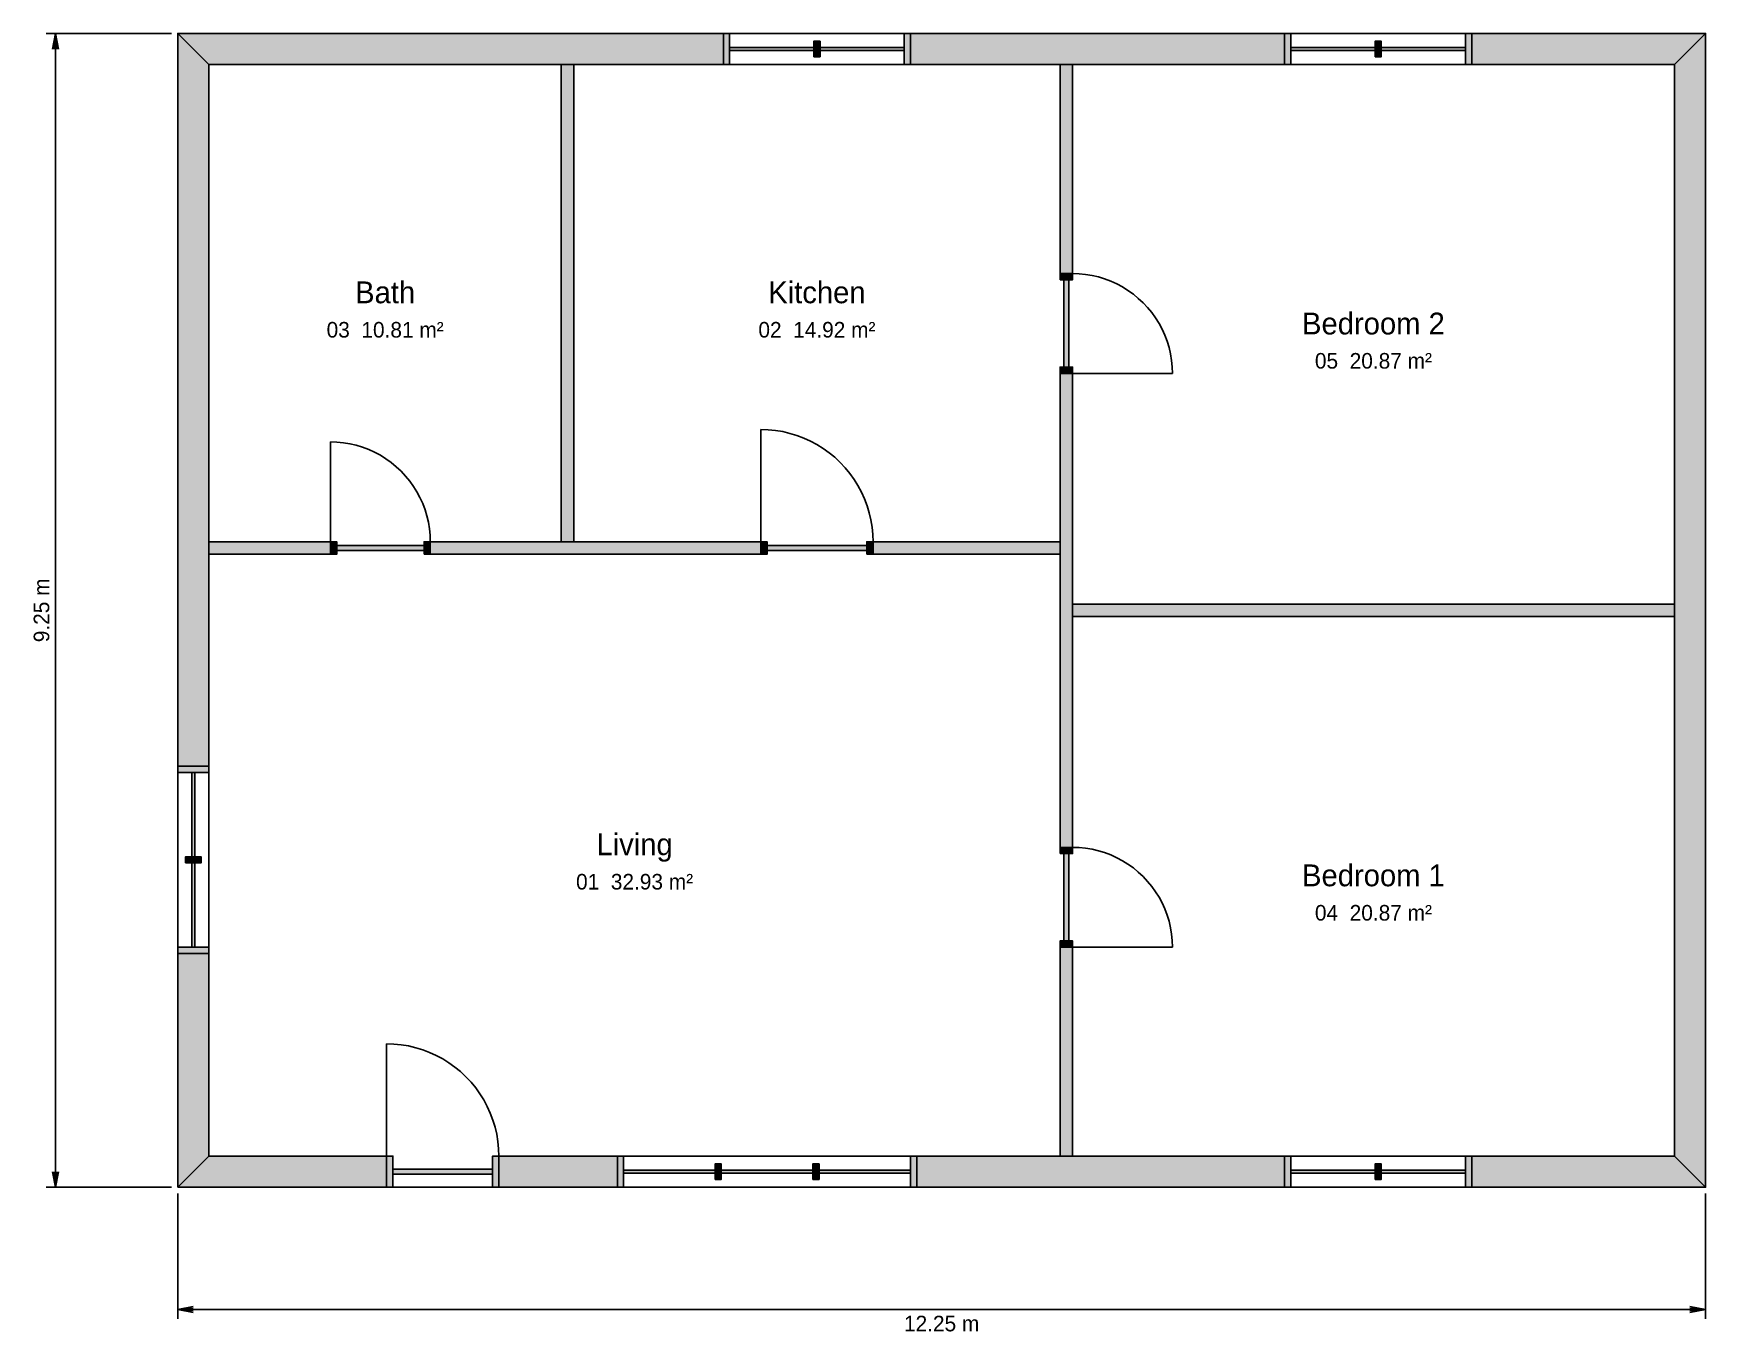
# Model space of a CAD drawing. Header units: millimetres. Extents: x -1282 to 12125, y -1282 to 9125.
import ezdxf
from ezdxf.enums import TextEntityAlignment as Align

# ---------------------------------------------------------------- set-up
doc = ezdxf.new("R2010")
doc.units = ezdxf.units.MM
for name, color, linetype in [('DIMENSIONS', 7, 'CONTINUOUS'), ('DOOR-SECTION', 7, 'CONTINUOUS'), ('DOOR-SWING-THIN', 8, 'CONTINUOUS'), ('DOOR-VISIBLE', 7, 'CONTINUOUS'), ('ROOMS', 7, 'CONTINUOUS'), ('SECTION-DOOR-FILL', 9, 'CONTINUOUS'), ('SECTION-DOOR-THIN', 8, 'CONTINUOUS'), ('SECTION-WALL-FILL', 9, 'CONTINUOUS'), ('SECTION-WALL-THIN', 8, 'CONTINUOUS'), ('SECTION-WINDOW-FILL', 9, 'CONTINUOUS'), ('SECTION-WINDOW-THIN', 8, 'CONTINUOUS'), ('SLAB-VISIBLE', 7, 'CONTINUOUS'), ('WALL-SECTION', 7, 'CONTINUOUS'), ('WALL-VISIBLE', 7, 'CONTINUOUS'), ('WINDOW-SECTION', 7, 'CONTINUOUS'), ('WINDOW-VISIBLE', 7, 'CONTINUOUS')]:
    doc.layers.add(name, color=color, linetype=linetype)

msp = doc.modelspace()

# ---------------------------------------------------------------- linework, layer by layer
at = {"layer": 'DIMENSIONS'}
for p, q in [((-175, 9125), (-1180, 9125)), ((-1105, 9125), (-1128, 9000)), ((-1105, 9125), (-1116, 9000)), ((-1105, 9125), (-1105, -125)), ((-1105, 9125), (-1105, 9000)), ((-1105, 9125), (-1094, 9000)), ((-1105, 9125), (-1082, 9000)), ((-1105, -125), (-1128, 0)), ((-1105, -125), (-1116, 0)), ((-1105, -125), (-1105, 0)), ((-1105, -125), (-1094, 0)), ((-1105, -125), (-1082, 0)), ((-175, -125), (-1180, -125)), ((-125, -175), (-125, -1180)), ((12125, -175), (12125, -1180)), ((-125, -1105), (0, -1082)), ((-125, -1105), (0, -1094)), ((-125, -1105), (12125, -1105)), ((-125, -1105), (0, -1128)), ((-125, -1105), (0, -1116)), ((-125, -1105), (0, -1105)), ((12125, -1105), (12000, -1082)), ((12125, -1105), (12000, -1094)), ((12125, -1105), (12000, -1128)), ((12125, -1105), (12000, -1116)), ((12125, -1105), (12000, -1105))]:
    msp.add_line(p, q, dxfattribs=at)
at = {"layer": 'DOOR-SECTION'}
for p, q in [((6950, 7150), (6950, 7200)), ((6950, 7200), (7050, 7200)), ((7050, 7150), (6950, 7150)), ((6980, 6450), (6980, 7150)), ((6980, 7150), (7020, 7150)), ((7020, 7150), (7020, 6450)), ((7050, 7200), (7050, 7150)), ((6950, 6400), (6950, 6450)), ((6950, 6450), (7050, 6450)), ((7020, 6450), (6980, 6450)), ((7050, 6450), (7050, 6400)), ((7050, 6400), (6950, 6400)), ((1100, 4950), (1100, 5050)), ((1100, 5050), (1150, 5050)), ((1150, 5050), (1150, 4950)), ((1150, 4980), (1150, 5020)), ((1150, 5020), (1850, 5020)), ((1850, 4980), (1150, 4980)), ((1850, 4950), (1850, 5050)), ((1850, 5050), (1900, 5050)), ((1850, 5020), (1850, 4980)), ((1900, 5050), (1900, 4950)), ((4550, 4950), (4550, 5050)), ((4550, 5050), (4600, 5050)), ((4600, 5050), (4600, 4950)), ((4600, 4980), (4600, 5020)), ((4600, 5020), (5400, 5020)), ((5400, 4980), (4600, 4980)), ((5400, 4950), (5400, 5050)), ((5400, 5050), (5450, 5050)), ((5400, 5020), (5400, 4980)), ((5450, 5050), (5450, 4950)), ((1150, 4950), (1100, 4950)), ((1900, 4950), (1850, 4950)), ((4600, 4950), (4550, 4950)), ((5450, 4950), (5400, 4950)), ((6950, 2550), (6950, 2600)), ((6950, 2600), (7050, 2600)), ((7050, 2550), (6950, 2550)), ((6980, 1850), (6980, 2550)), ((6980, 2550), (7020, 2550)), ((7020, 2550), (7020, 1850)), ((7050, 2600), (7050, 2550)), ((6950, 1800), (6950, 1850)), ((6950, 1850), (7050, 1850)), ((7050, 1800), (6950, 1800)), ((7020, 1850), (6980, 1850)), ((7050, 1850), (7050, 1800)), ((1550, -125), (1550, 125)), ((1550, 125), (1600, 125)), ((1600, 125), (1600, -125)), ((1600, -20), (1600, 20)), ((1600, 20), (2400, 20)), ((2400, -125), (2400, 125)), ((2400, 125), (2450, 125)), ((2400, 20), (2400, -20)), ((2450, 125), (2450, -125)), ((1600, -125), (1550, -125)), ((2400, -20), (1600, -20)), ((2450, -125), (2400, -125))]:
    msp.add_line(p, q, dxfattribs=at)
at = {"layer": 'DOOR-SWING-THIN'}
for p, q in [((7050, 6400), (7850, 6400)), ((4550, 5050), (4550, 5950)), ((1100, 5050), (1100, 5850)), ((7050, 1800), (7850, 1800)), ((1550, 125), (1550, 1025))]:
    msp.add_line(p, q, dxfattribs=at)
for points in [[(7050, 7200), (7102, 7198), (7154, 7193), (7206, 7185), (7257, 7173), (7307, 7158), (7356, 7139), (7404, 7117), (7450, 7093), (7494, 7065), (7537, 7035), (7577, 7001), (7616, 6966), (7651, 6927), (7685, 6887), (7715, 6844), (7743, 6800), (7767, 6754), (7789, 6706), (7808, 6657), (7823, 6607), (7835, 6556), (7843, 6504), (7848, 6452), (7850, 6400)], [(5450, 5050), (5448, 5109), (5442, 5167), (5433, 5226), (5419, 5283), (5402, 5339), (5381, 5394), (5357, 5448), (5329, 5500), (5298, 5550), (5264, 5598), (5227, 5643), (5186, 5686), (5143, 5727), (5098, 5764), (5050, 5798), (5000, 5829), (4948, 5857), (4894, 5881), (4839, 5902), (4783, 5919), (4726, 5933), (4667, 5942), (4609, 5948), (4550, 5950)], [(1900, 5050), (1898, 5102), (1893, 5154), (1885, 5206), (1873, 5257), (1858, 5307), (1839, 5356), (1817, 5404), (1793, 5450), (1765, 5494), (1735, 5537), (1701, 5577), (1666, 5616), (1627, 5651), (1587, 5685), (1544, 5715), (1500, 5743), (1454, 5767), (1406, 5789), (1357, 5808), (1307, 5823), (1256, 5835), (1204, 5843), (1152, 5848), (1100, 5850)], [(7050, 2600), (7102, 2598), (7154, 2593), (7206, 2585), (7257, 2573), (7307, 2558), (7356, 2539), (7404, 2517), (7450, 2493), (7494, 2465), (7537, 2435), (7577, 2401), (7616, 2366), (7651, 2327), (7685, 2287), (7715, 2244), (7743, 2200), (7767, 2154), (7789, 2106), (7808, 2057), (7823, 2007), (7835, 1956), (7843, 1904), (7848, 1852), (7850, 1800)], [(2450, 125), (2448, 184), (2442, 242), (2433, 301), (2419, 358), (2402, 414), (2381, 469), (2357, 523), (2329, 575), (2298, 625), (2264, 673), (2227, 718), (2186, 761), (2143, 802), (2098, 839), (2050, 873), (2000, 904), (1948, 932), (1894, 956), (1839, 977), (1783, 994), (1726, 1008), (1667, 1017), (1609, 1023), (1550, 1025)]]:
    msp.add_lwpolyline(points, dxfattribs=at)
at = {"layer": 'DOOR-VISIBLE'}
for p, q in [((6950, 7150), (6950, 7150)), ((6950, 7150), (6979, 7150)), ((6980, 7150), (6980, 7150)), ((6980, 7150), (6980, 6450)), ((7020, 6450), (7020, 7150)), ((7020, 7150), (7020, 7150)), ((7021, 7150), (7050, 7150)), ((7050, 7150), (7050, 7200)), ((7050, 7200), (7050, 7200)), ((7050, 7150), (7050, 7150)), ((7050, 6400), (7050, 6450)), ((7050, 6450), (7050, 6450)), ((7050, 6400), (7050, 6400)), ((1850, 5020), (1150, 5020)), ((5400, 5020), (4600, 5020)), ((6980, 2550), (6980, 1850)), ((7020, 1850), (7020, 2550)), ((7050, 2550), (7050, 2600)), ((7050, 2600), (7050, 2600)), ((7050, 2550), (7050, 2550)), ((6950, 1850), (6950, 1850)), ((6979, 1850), (6950, 1850)), ((6980, 1850), (6980, 1850)), ((7020, 1850), (7020, 1850)), ((7050, 1850), (7021, 1850)), ((7050, 1800), (7050, 1850)), ((7050, 1850), (7050, 1850)), ((7050, 1800), (7050, 1800)), ((1600, 16), (1600, 125)), ((1600, 125), (1600, 125)), ((1600, 20), (1600, 20)), ((2400, 20), (1600, 20)), ((2400, 125), (2400, 16)), ((2400, 125), (2400, 125)), ((2400, 20), (2400, 20)), ((1600, -125), (1600, -16)), ((1600, -20), (1600, -20)), ((1600, -20), (2400, -20)), ((1600, -125), (1600, -125)), ((2400, -16), (2400, -125)), ((2400, -20), (2400, -20)), ((2400, -125), (2400, -125))]:
    msp.add_line(p, q, dxfattribs=at)
at = {"layer": 'SECTION-DOOR-FILL'}
for points in [[(7050, 7200), (6950, 7200), (6950, 7150)], [(6950, 7150), (7050, 7150), (7050, 7200)], [(7020, 7150), (6980, 7150), (6980, 6450)], [(6980, 6450), (7020, 6450), (7020, 7150)], [(7050, 6450), (6950, 6450), (6950, 6400)], [(6950, 6400), (7050, 6400), (7050, 6450)], [(1150, 5050), (1100, 5050), (1100, 4950)], [(1100, 4950), (1150, 4950), (1150, 5050)], [(1850, 5020), (1150, 5020), (1150, 4980)], [(1150, 4980), (1850, 4980), (1850, 5020)], [(1900, 5050), (1850, 5050), (1850, 4950)], [(1850, 4950), (1900, 4950), (1900, 5050)], [(4600, 5050), (4550, 5050), (4550, 4950)], [(4550, 4950), (4600, 4950), (4600, 5050)], [(5400, 5020), (4600, 5020), (4600, 4980)], [(4600, 4980), (5400, 4980), (5400, 5020)], [(5450, 5050), (5400, 5050), (5400, 4950)], [(5400, 4950), (5450, 4950), (5450, 5050)], [(7050, 2600), (6950, 2600), (6950, 2550)], [(6950, 2550), (7050, 2550), (7050, 2600)], [(7020, 2550), (6980, 2550), (6980, 1850)], [(6980, 1850), (7020, 1850), (7020, 2550)], [(7050, 1850), (6950, 1850), (6950, 1800)], [(6950, 1800), (7050, 1800), (7050, 1850)], [(1600, 125), (1550, 125), (1550, -125)], [(1550, -125), (1600, -125), (1600, 125)], [(2400, 20), (1600, 20), (1600, -20)], [(1600, -20), (2400, -20), (2400, 20)], [(2450, 125), (2400, 125), (2400, -125)], [(2400, -125), (2450, -125), (2450, 125)]]:
    msp.add_solid(points, dxfattribs=at)
at = {"layer": 'SECTION-DOOR-THIN'}
for points in [[(6950, 7150), (7050, 7150), (7050, 7200), (6950, 7200)], [(6980, 6450), (7020, 6450), (7020, 7150), (6980, 7150)], [(6950, 6400), (7050, 6400), (7050, 6450), (6950, 6450)], [(1100, 4950), (1150, 4950), (1150, 5050), (1100, 5050)], [(1150, 4980), (1850, 4980), (1850, 5020), (1150, 5020)], [(1850, 4950), (1900, 4950), (1900, 5050), (1850, 5050)], [(4550, 4950), (4600, 4950), (4600, 5050), (4550, 5050)], [(4600, 4980), (5400, 4980), (5400, 5020), (4600, 5020)], [(5400, 4950), (5450, 4950), (5450, 5050), (5400, 5050)], [(6950, 2550), (7050, 2550), (7050, 2600), (6950, 2600)], [(6980, 1850), (7020, 1850), (7020, 2550), (6980, 2550)], [(6950, 1800), (7050, 1800), (7050, 1850), (6950, 1850)], [(1550, -125), (1600, -125), (1600, 125), (1550, 125)], [(1600, -20), (2400, -20), (2400, 20), (1600, 20)], [(2400, -125), (2450, -125), (2450, 125), (2400, 125)]]:
    msp.add_lwpolyline(points, close=True, dxfattribs=at)
at = {"layer": 'SECTION-WALL-FILL'}
for points in [[(4250, 9125), (-125, 9125), (125, 8875)], [(125, 8875), (-125, 9125), (-125, 3250)], [(125, 8875), (4250, 8875), (4250, 9125)], [(8750, 9125), (5750, 9125), (5750, 8875)], [(5750, 8875), (8750, 8875), (8750, 9125)], [(12125, 9125), (10250, 9125), (10250, 8875)], [(10250, 8875), (11875, 8875), (12125, 9125)], [(12125, 9125), (11875, 8875), (11875, 125)], [(11875, 125), (12125, -125), (12125, 9125)], [(-125, 3250), (125, 3250), (125, 8875)], [(3050, 8875), (2950, 8875), (2950, 5050)], [(2950, 5050), (3050, 5050), (3050, 8875)], [(7050, 8875), (6950, 8875), (6950, 7200)], [(6950, 7200), (7050, 7200), (7050, 8875)], [(7050, 6400), (6950, 6400), (6950, 2600)], [(6950, 2600), (7050, 2600), (7050, 6400)], [(1100, 5050), (125, 5050), (125, 4950)], [(125, 4950), (1100, 4950), (1100, 5050)], [(4550, 5050), (1900, 5050), (1900, 4950)], [(1900, 4950), (4550, 4950), (4550, 5050)], [(6950, 5050), (5450, 5050), (5450, 4950)], [(5450, 4950), (6950, 4950), (6950, 5050)], [(11875, 4550), (7050, 4550), (7050, 4450)], [(7050, 4450), (11875, 4450), (11875, 4550)], [(125, 1750), (-125, 1750), (-125, -125)], [(-125, -125), (125, 125), (125, 1750)], [(7050, 1800), (6950, 1800), (6950, 125)], [(6950, 125), (7050, 125), (7050, 1800)], [(1550, 125), (125, 125), (-125, -125)], [(-125, -125), (1550, -125), (1550, 125)], [(3400, 125), (2450, 125), (2450, -125)], [(2450, -125), (3400, -125), (3400, 125)], [(8750, 125), (5800, 125), (5800, -125)], [(5800, -125), (8750, -125), (8750, 125)], [(11875, 125), (10250, 125), (10250, -125)], [(10250, -125), (12125, -125), (11875, 125)]]:
    msp.add_solid(points, dxfattribs=at)
at = {"layer": 'SECTION-WALL-THIN'}
for points in [[(125, 8875), (4250, 8875), (4250, 9125), (-125, 9125)], [(-125, 3250), (125, 3250), (125, 8875), (-125, 9125)], [(5750, 8875), (8750, 8875), (8750, 9125), (5750, 9125)], [(10250, 8875), (11875, 8875), (12125, 9125), (10250, 9125)], [(11875, 125), (12125, -125), (12125, 9125), (11875, 8875)], [(2950, 5050), (3050, 5050), (3050, 8875), (2950, 8875)], [(6950, 7200), (7050, 7200), (7050, 8875), (6950, 8875)], [(6950, 2600), (7050, 2600), (7050, 6400), (6950, 6400)], [(125, 4950), (1100, 4950), (1100, 5050), (125, 5050)], [(1900, 4950), (4550, 4950), (4550, 5050), (1900, 5050)], [(5450, 4950), (6950, 4950), (6950, 5050), (5450, 5050)], [(7050, 4450), (11875, 4450), (11875, 4550), (7050, 4550)], [(-125, -125), (125, 125), (125, 1750), (-125, 1750)], [(6950, 125), (7050, 125), (7050, 1800), (6950, 1800)], [(-125, -125), (1550, -125), (1550, 125), (125, 125)], [(2450, -125), (3400, -125), (3400, 125), (2450, 125)], [(5800, -125), (8750, -125), (8750, 125), (5800, 125)], [(10250, -125), (12125, -125), (11875, 125), (10250, 125)]]:
    msp.add_lwpolyline(points, close=True, dxfattribs=at)
at = {"layer": 'SECTION-WINDOW-FILL'}
for points in [[(4300, 9125), (4250, 9125), (4250, 8875)], [(4250, 8875), (4300, 8875), (4300, 9125)], [(5750, 9125), (5700, 9125), (5700, 8875)], [(5700, 8875), (5750, 8875), (5750, 9125)], [(8800, 9125), (8750, 9125), (8750, 8875)], [(8750, 8875), (8800, 8875), (8800, 9125)], [(10250, 9125), (10200, 9125), (10200, 8875)], [(10200, 8875), (10250, 8875), (10250, 9125)], [(4975, 9012), (4300, 9012), (4300, 8988)], [(4300, 8988), (4975, 8988), (4975, 9012)], [(5025, 9062), (4975, 9062), (4975, 8938)], [(4975, 8938), (5025, 8938), (5025, 9062)], [(5700, 9012), (5025, 9012), (5025, 8988)], [(5025, 8988), (5700, 8988), (5700, 9012)], [(9475, 9012), (8800, 9012), (8800, 8988)], [(8800, 8988), (9475, 8988), (9475, 9012)], [(9525, 9062), (9475, 9062), (9475, 8938)], [(9475, 8938), (9525, 8938), (9525, 9062)], [(10200, 9012), (9525, 9012), (9525, 8988)], [(9525, 8988), (10200, 8988), (10200, 9012)], [(125, 3250), (-125, 3250), (-125, 3200)], [(-125, 3200), (125, 3200), (125, 3250)], [(12, 3200), (-12, 3200), (-12, 2525)], [(-12, 2525), (12, 2525), (12, 3200)], [(62, 2525), (-62, 2525), (-62, 2475)], [(-62, 2475), (62, 2475), (62, 2525)], [(12, 2475), (-12, 2475), (-12, 1800)], [(-12, 1800), (12, 1800), (12, 2475)], [(125, 1800), (-125, 1800), (-125, 1750)], [(-125, 1750), (125, 1750), (125, 1800)], [(3450, 125), (3400, 125), (3400, -125)], [(3400, -125), (3450, -125), (3450, 125)], [(4183, 12), (3450, 12), (3450, -12)], [(3450, -12), (4183, -12), (4183, 12)], [(4233, 62), (4183, 62), (4183, -62)], [(4183, -62), (4233, -62), (4233, 62)], [(4967, 12), (4233, 12), (4233, -12)], [(4233, -12), (4967, -12), (4967, 12)], [(5017, 62), (4967, 62), (4967, -62)], [(4967, -62), (5017, -62), (5017, 62)], [(5750, 12), (5017, 12), (5017, -12)], [(5017, -12), (5750, -12), (5750, 12)], [(5800, 125), (5750, 125), (5750, -125)], [(5750, -125), (5800, -125), (5800, 125)], [(8800, 125), (8750, 125), (8750, -125)], [(8750, -125), (8800, -125), (8800, 125)], [(9475, 12), (8800, 12), (8800, -12)], [(8800, -12), (9475, -12), (9475, 12)], [(9525, 62), (9475, 62), (9475, -62)], [(9475, -62), (9525, -62), (9525, 62)], [(10200, 12), (9525, 12), (9525, -12)], [(9525, -12), (10200, -12), (10200, 12)], [(10250, 125), (10200, 125), (10200, -125)], [(10200, -125), (10250, -125), (10250, 125)]]:
    msp.add_solid(points, dxfattribs=at)
at = {"layer": 'SECTION-WINDOW-THIN'}
for points in [[(4250, 8875), (4300, 8875), (4300, 9125), (4250, 9125)], [(5700, 8875), (5750, 8875), (5750, 9125), (5700, 9125)], [(8750, 8875), (8800, 8875), (8800, 9125), (8750, 9125)], [(10200, 8875), (10250, 8875), (10250, 9125), (10200, 9125)], [(4300, 8988), (4975, 8988), (4975, 9012), (4300, 9012)], [(4975, 8938), (5025, 8938), (5025, 9062), (4975, 9062)], [(5025, 8988), (5700, 8988), (5700, 9012), (5025, 9012)], [(8800, 8988), (9475, 8988), (9475, 9012), (8800, 9012)], [(9475, 8938), (9525, 8938), (9525, 9062), (9475, 9062)], [(9525, 8988), (10200, 8988), (10200, 9012), (9525, 9012)], [(-125, 3200), (125, 3200), (125, 3250), (-125, 3250)], [(-12, 2525), (12, 2525), (12, 3200), (-12, 3200)], [(-62, 2475), (62, 2475), (62, 2525), (-62, 2525)], [(-12, 1800), (12, 1800), (12, 2475), (-12, 2475)], [(-125, 1750), (125, 1750), (125, 1800), (-125, 1800)], [(3400, -125), (3450, -125), (3450, 125), (3400, 125)], [(3450, -12), (4183, -12), (4183, 12), (3450, 12)], [(4183, -62), (4233, -62), (4233, 62), (4183, 62)], [(4233, -12), (4967, -12), (4967, 12), (4233, 12)], [(4967, -62), (5017, -62), (5017, 62), (4967, 62)], [(5017, -12), (5750, -12), (5750, 12), (5017, 12)], [(5750, -125), (5800, -125), (5800, 125), (5750, 125)], [(8750, -125), (8800, -125), (8800, 125), (8750, 125)], [(8800, -12), (9475, -12), (9475, 12), (8800, 12)], [(9475, -62), (9525, -62), (9525, 62), (9475, 62)], [(9525, -12), (10200, -12), (10200, 12), (9525, 12)], [(10200, -125), (10250, -125), (10250, 125), (10200, 125)]]:
    msp.add_lwpolyline(points, close=True, dxfattribs=at)
at = {"layer": 'SLAB-VISIBLE'}
for p, q in [((-125, 9125), (-125, 9125)), ((-125, 9125), (-125, -125)), ((-125, 9125), (-125, -125)), ((-125, -125), (-125, -125)), ((1594, -125), (2406, -125))]:
    msp.add_line(p, q, dxfattribs=at)
at = {"layer": 'WALL-SECTION'}
for p, q in [((125, 8875), (-125, 9125)), ((-125, 9125), (4250, 9125)), ((-125, 3250), (-125, 9125)), ((-125, 9125), (125, 8875)), ((4250, 8875), (4250, 9125)), ((5750, 9125), (5750, 8875)), ((5750, 9125), (8750, 9125)), ((8750, 8875), (8750, 9125)), ((10250, 9125), (12125, 9125)), ((10250, 9125), (10250, 8875)), ((11875, 8875), (12125, 9125)), ((12125, 9125), (11875, 8875)), ((12125, 9125), (12125, -125)), ((4250, 8875), (125, 8875)), ((125, 8875), (125, 3250)), ((2950, 5050), (2950, 8875)), ((2950, 8875), (3050, 8875)), ((3050, 8875), (3050, 5050)), ((8750, 8875), (5750, 8875)), ((6950, 7200), (6950, 8875)), ((6950, 8875), (7050, 8875)), ((7050, 8875), (7050, 7200)), ((11875, 8875), (10250, 8875)), ((11875, 125), (11875, 8875)), ((6950, 7200), (7050, 7200)), ((6950, 2600), (6950, 6400)), ((7050, 6400), (6950, 6400)), ((7050, 6400), (7050, 2600)), ((125, 4950), (125, 5050)), ((125, 5050), (1100, 5050)), ((1100, 4950), (1100, 5050)), ((1900, 5050), (1900, 4950)), ((1900, 5050), (4550, 5050)), ((3050, 5050), (2950, 5050)), ((4550, 4950), (4550, 5050)), ((5450, 5050), (5450, 4950)), ((5450, 5050), (6950, 5050)), ((6950, 5050), (6950, 4950)), ((1100, 4950), (125, 4950)), ((4550, 4950), (1900, 4950)), ((6950, 4950), (5450, 4950)), ((7050, 4450), (7050, 4550)), ((7050, 4550), (11875, 4550)), ((11875, 4450), (7050, 4450)), ((11875, 4550), (11875, 4450)), ((-125, 3250), (125, 3250)), ((6950, 2600), (7050, 2600)), ((-125, -125), (-125, 1750)), ((125, 1750), (-125, 1750)), ((125, 1750), (125, 125)), ((6950, 125), (6950, 1800)), ((7050, 1800), (6950, 1800)), ((7050, 1800), (7050, 125)), ((-125, -125), (125, 125)), ((125, 125), (-125, -125)), ((125, 125), (1550, 125)), ((1550, -125), (1550, 125)), ((2450, 125), (2450, -125)), ((2450, 125), (3400, 125)), ((3400, -125), (3400, 125)), ((5800, 125), (5800, -125)), ((5800, 125), (8750, 125)), ((7050, 125), (6950, 125)), ((8750, -125), (8750, 125)), ((10250, 125), (11875, 125)), ((10250, 125), (10250, -125)), ((11875, 125), (12125, -125)), ((12125, -125), (11875, 125)), ((1550, -125), (-125, -125)), ((3400, -125), (2450, -125)), ((8750, -125), (5800, -125)), ((12125, -125), (10250, -125))]:
    msp.add_line(p, q, dxfattribs=at)
at = {"layer": 'WALL-VISIBLE'}
for p, q in [((-125, 9125), (-125, 9125)), ((-125, 9125), (-125, -125)), ((-125, 9125), (-125, 9125)), ((2950, 8875), (2950, 5050)), ((3050, 5050), (3050, 8875)), ((7050, 7200), (7050, 8875)), ((11875, 8875), (11875, 4547)), ((7050, 7200), (7050, 7200)), ((7050, 4555), (7050, 6400)), ((7050, 6400), (7050, 6400)), ((7050, 2600), (7050, 4445)), ((11875, 4453), (11875, 125)), ((-125, 1750), (-125, 3250)), ((-125, 3250), (-125, 3250)), ((7050, 2600), (7050, 2600)), ((-125, 1750), (-125, 1750)), ((7050, 125), (7050, 1800)), ((7050, 1800), (7050, 1800)), ((-125, -125), (-125, -125)), ((-125, -125), (-125, -125))]:
    msp.add_line(p, q, dxfattribs=at)
at = {"layer": 'WINDOW-SECTION'}
for p, q in [((4250, 8875), (4250, 9125)), ((4250, 9125), (4300, 9125)), ((4300, 9125), (4300, 8875)), ((5700, 8875), (5700, 9125)), ((5700, 9125), (5750, 9125)), ((5750, 9125), (5750, 8875)), ((8750, 8875), (8750, 9125)), ((8750, 9125), (8800, 9125)), ((8800, 9125), (8800, 8875)), ((10200, 8875), (10200, 9125)), ((10200, 9125), (10250, 9125)), ((10250, 9125), (10250, 8875)), ((4300, 8988), (4300, 9012)), ((4300, 9012), (4975, 9012)), ((4975, 8988), (4300, 8988)), ((4975, 8938), (4975, 9062)), ((4975, 9062), (5025, 9062)), ((4975, 9012), (4975, 8988)), ((5025, 9062), (5025, 8938)), ((5025, 8988), (5025, 9012)), ((5025, 9012), (5700, 9012)), ((5700, 8988), (5025, 8988)), ((5700, 9012), (5700, 8988)), ((8800, 8988), (8800, 9012)), ((8800, 9012), (9475, 9012)), ((9475, 8988), (8800, 8988)), ((9475, 8938), (9475, 9062)), ((9475, 9062), (9525, 9062)), ((9475, 9012), (9475, 8988)), ((9525, 9062), (9525, 8938)), ((9525, 8988), (9525, 9012)), ((9525, 9012), (10200, 9012)), ((10200, 8988), (9525, 8988)), ((10200, 9012), (10200, 8988)), ((4300, 8875), (4250, 8875)), ((5025, 8938), (4975, 8938)), ((5750, 8875), (5700, 8875)), ((8800, 8875), (8750, 8875)), ((9525, 8938), (9475, 8938)), ((10250, 8875), (10200, 8875)), ((-125, 3200), (-125, 3250)), ((-125, 3250), (125, 3250)), ((125, 3250), (125, 3200)), ((125, 3200), (-125, 3200)), ((-12, 2525), (-12, 3200)), ((-12, 3200), (12, 3200)), ((12, 3200), (12, 2525)), ((-62, 2475), (-62, 2525)), ((-62, 2525), (62, 2525)), ((62, 2475), (-62, 2475)), ((12, 2525), (-12, 2525)), ((-12, 1800), (-12, 2475)), ((-12, 2475), (12, 2475)), ((12, 2475), (12, 1800)), ((62, 2525), (62, 2475)), ((-125, 1750), (-125, 1800)), ((-125, 1800), (125, 1800)), ((125, 1750), (-125, 1750)), ((12, 1800), (-12, 1800)), ((125, 1800), (125, 1750)), ((3400, -125), (3400, 125)), ((3400, 125), (3450, 125)), ((3450, 125), (3450, -125)), ((3450, -12), (3450, 12)), ((3450, 12), (4183, 12)), ((4183, -62), (4183, 62)), ((4183, 62), (4233, 62)), ((4183, 12), (4183, -12)), ((4233, 62), (4233, -62)), ((4233, -12), (4233, 12)), ((4233, 12), (4967, 12)), ((4967, -62), (4967, 62)), ((4967, 62), (5017, 62)), ((4967, 12), (4967, -12)), ((5017, 62), (5017, -62)), ((5017, -12), (5017, 12)), ((5017, 12), (5750, 12)), ((5750, -125), (5750, 125)), ((5750, 125), (5800, 125)), ((5750, 12), (5750, -12)), ((5800, 125), (5800, -125)), ((8750, -125), (8750, 125)), ((8750, 125), (8800, 125)), ((8800, 125), (8800, -125)), ((8800, -12), (8800, 12)), ((8800, 12), (9475, 12)), ((9475, -62), (9475, 62)), ((9475, 62), (9525, 62)), ((9475, 12), (9475, -12)), ((9525, 62), (9525, -62)), ((9525, -12), (9525, 12)), ((9525, 12), (10200, 12)), ((10200, -125), (10200, 125)), ((10200, 125), (10250, 125)), ((10200, 12), (10200, -12)), ((10250, 125), (10250, -125)), ((3450, -125), (3400, -125)), ((4183, -12), (3450, -12)), ((4233, -62), (4183, -62)), ((4967, -12), (4233, -12)), ((5017, -62), (4967, -62)), ((5750, -12), (5017, -12)), ((5800, -125), (5750, -125)), ((8800, -125), (8750, -125)), ((9475, -12), (8800, -12)), ((9525, -62), (9475, -62)), ((10200, -12), (9525, -12)), ((10250, -125), (10200, -125))]:
    msp.add_line(p, q, dxfattribs=at)
at = {"layer": 'WINDOW-VISIBLE'}
for p, q in [((5703, 9125), (4297, 9125)), ((4300, 9016), (4300, 9125)), ((4300, 9125), (4300, 9125)), ((10203, 9125), (8797, 9125)), ((8800, 9016), (8800, 9125)), ((8800, 9125), (8800, 9125)), ((4300, 8875), (4300, 8984)), ((4975, 9062), (4975, 9016)), ((4975, 9062), (4975, 9062)), ((4975, 8984), (4975, 8938)), ((5025, 9016), (5025, 9062)), ((5025, 9062), (5025, 9062)), ((5025, 8938), (5025, 8984)), ((8800, 8875), (8800, 8984)), ((4297, 8875), (5703, 8875)), ((4300, 8875), (4300, 8875)), ((4975, 8938), (4975, 8938)), ((5025, 8938), (5025, 8938)), ((8797, 8875), (10203, 8875)), ((8800, 8875), (8800, 8875)), ((-125, 3250), (-125, 1750)), ((-125, 3250), (-125, 3250)), ((-125, 3250), (-125, 1750)), ((-125, 3250), (-125, 3250)), ((-125, 3250), (-125, 3200)), ((-125, 3200), (-125, 3200)), ((-125, 3200), (-16, 3200)), ((16, 3200), (125, 3200)), ((125, 1797), (125, 3203)), ((125, 3200), (125, 3200)), ((-62, 2525), (-62, 2525)), ((-62, 2525), (-62, 2475)), ((-16, 2525), (-62, 2525)), ((-62, 2475), (-62, 2475)), ((62, 2525), (16, 2525)), ((62, 2525), (62, 2525)), ((-125, 1800), (-125, 1800)), ((-125, 1800), (-125, 1750)), ((-16, 1800), (-125, 1800)), ((-125, 1750), (-125, 1750)), ((-125, 1750), (-125, 1750)), ((125, 1800), (16, 1800)), ((125, 1800), (125, 1800)), ((5753, 125), (3447, 125)), ((4967, 62), (4967, 16)), ((4967, 62), (4967, 62)), ((5017, 16), (5017, 62)), ((5017, 62), (5017, 62)), ((5750, 125), (5750, 16)), ((5750, 125), (5750, 125)), ((10203, 125), (8797, 125)), ((8800, 16), (8800, 125)), ((8800, 125), (8800, 125)), ((3447, -125), (5753, -125)), ((4967, -16), (4967, -62)), ((4967, -62), (4967, -62)), ((5017, -62), (5017, -16)), ((5017, -62), (5017, -62)), ((5750, -16), (5750, -125)), ((5750, -125), (5750, -125)), ((8797, -125), (10203, -125)), ((8800, -125), (8800, -16)), ((8800, -125), (8800, -125))]:
    msp.add_line(p, q, dxfattribs=at)

# ---------------------------------------------------------------- texts
at = {"layer": 'DIMENSIONS'}
msp.add_text('9.25 m', height=125, rotation=90, dxfattribs=at).set_placement((-1155, 4500), align=Align.CENTER)
msp.add_text('12.25 m', height=125, dxfattribs=at).set_placement((6000, -1280), align=Align.CENTER)
at = {"layer": 'ROOMS'}
for s, height, p in [('Bath', 175, (1538, 6962)), ('Kitchen', 175, (5000, 6962)), ('Bedroom 2', 175, (9462, 6712)), ('03  10.81 m²', 125, (1538, 6687)), ('02  14.92 m²', 125, (5000, 6687)), ('05  20.87 m²', 125, (9462, 6438)), ('Living', 175, (3538, 2537)), ('Bedroom 1', 175, (9462, 2288)), ('01  32.93 m²', 125, (3538, 2262)), ('04  20.87 m²', 125, (9462, 2013))]:
    msp.add_text(s, height=height, dxfattribs=at).set_placement(p, align=Align.CENTER)

doc.saveas('drawing.dxf')
